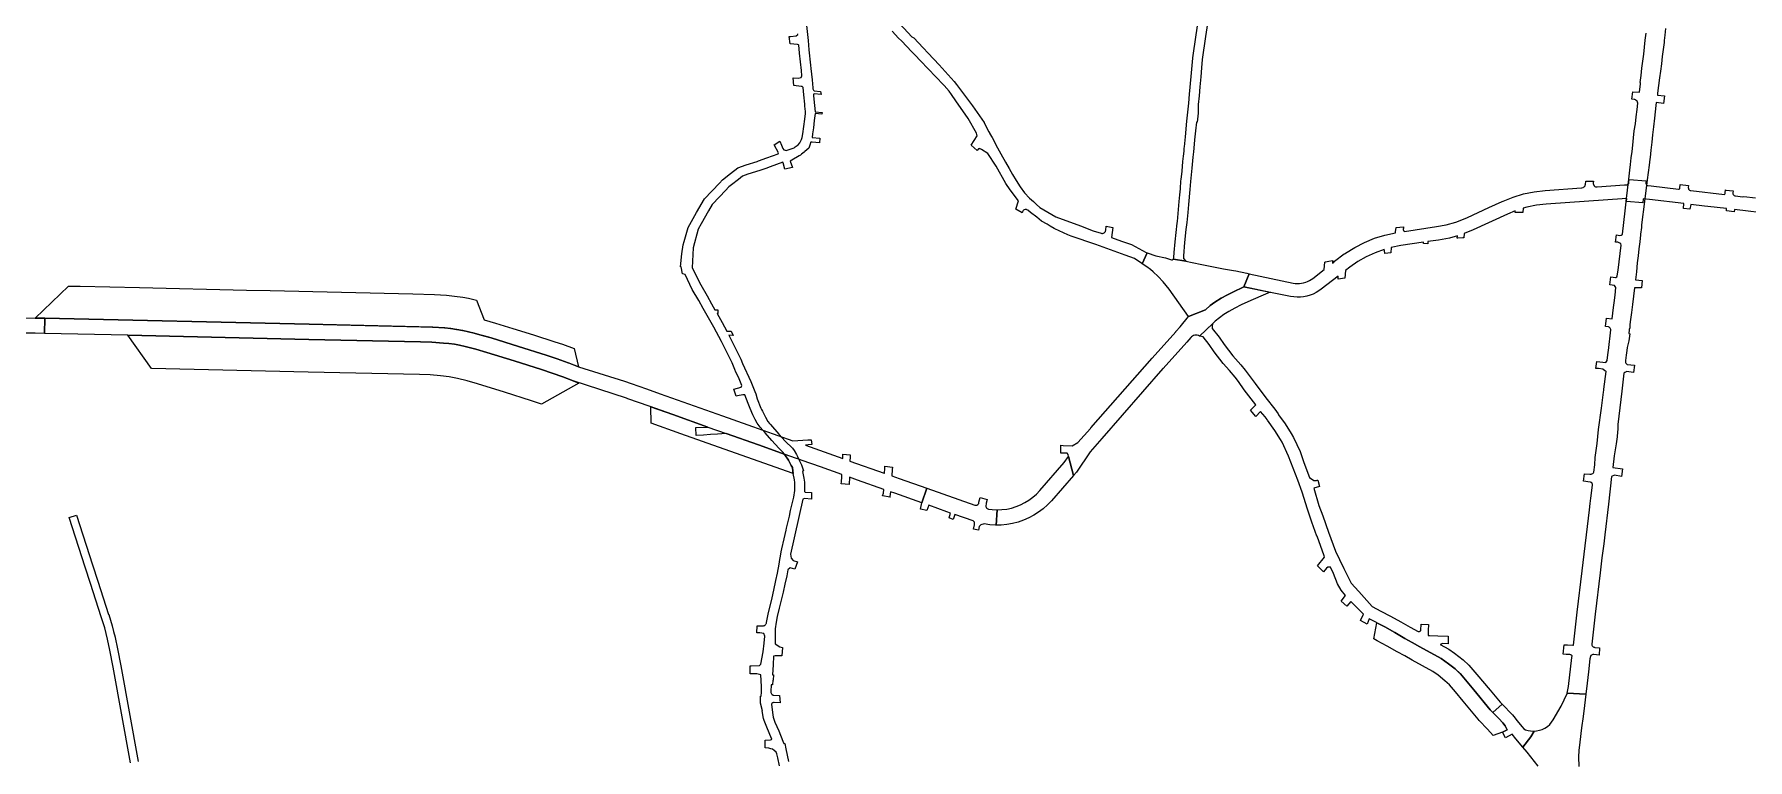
# Model space of a CAD drawing. Header units: inches. Extents: x 704148 to 723432, y 7075344 to 7101810.
# Drawn here: x 713651 to 716539, y 7081619 to 7082842 of the extents above; entities that cross this region are included whole.
import ezdxf

# ---------------------------------------------------------------- set-up
doc = ezdxf.new("R2010")
doc.units = ezdxf.units.IN
doc.header["$MEASUREMENT"] = 0
doc.layers.add('gisdb.gisadmin', color=7, linetype='Continuous', lineweight=9, true_color=0xccf5fc)

msp = doc.modelspace()

# ---------------------------------------------------------------- linework, layer by layer
at = {"layer": 'gisdb.gisadmin'}
for points in [[(715647.28, 7082985.61), (715625.2658, 7082838.3102), (715625.2272, 7082838.0648), (715619.47, 7082799.53), (715618.25, 7082785.26), (715616.95, 7082769.9), (715615.51, 7082753.03), (715614.24, 7082738.16), (715612.68, 7082723.54), (715612.459, 7082708.888), (715611.006, 7082693.946), (715609.68, 7082693.86), (715608.18, 7082679.03), (715606.68, 7082664.18), (715605.4, 7082649.8), (715604.78, 7082643.56), (715603.71, 7082634.77), (715601.94, 7082615.93), (715600.93, 7082605.13), (715599.5868, 7082593.6051), (715598.58, 7082580.13), (715596.18, 7082554.6), (715594.99, 7082541.12), (715593.57, 7082524.53), (715592.06, 7082512.56), (715589.74, 7082490.62), (715587.9809, 7082468.1743), (715587.66, 7082464.08), (715591.98, 7082459.04), (715571.3451, 7082462.9397), (715571.7089, 7082465.3301), (715572.3895, 7082474.0137), (715573.7889, 7082491.8701), (715577.3277, 7082523.6145), (715577.6557, 7082526.2142), (715580.636, 7082560.2008), (715581.6659, 7082571.1564), (715582.6359, 7082581.4749), (715583.6313, 7082594.7972), (715583.8681, 7082596.9605), (715585.432, 7082611.2441), (715586.9298, 7082627.2152), (715587.7801, 7082636.2666), (715588.8272, 7082644.9183), (715588.979, 7082648.0296), (715589.193, 7082649.9706), (715589.5213, 7082651.8731), (715591.0615, 7082668.7632), (715593.7612, 7082695.4701), (715596.6861, 7082725.7637), (715598.0771, 7082740.7392), (715600.7806, 7082770.6172), (715603.5677, 7082801.3233), (715603.6505, 7082801.9468), (715609.4402, 7082840.6694), (715640.05, 7083045.4191)], [(715102.5279, 7082867.2222), (715130.1937, 7082837.4329), (715133.3056, 7082835.7205), (715149.2448, 7082818.7989), (715157.6009, 7082809.9278), (715175.8741, 7082790.5283), (715201.2533, 7082762.0201), (715205.5808, 7082757.1591), (715232.5745, 7082721.1438), (715251.7762, 7082693.1578), (715252.1363, 7082692.459), (715259.862, 7082677.466), (715261.5972, 7082674.5087), (715261.8014, 7082674.1607), (715265.4016, 7082668.0251), (715265.935, 7082667.116), (715271.72, 7082655.71), (715271.64, 7082655.67), (715280.22, 7082640.49), (715288.2, 7082626.31), (715294.26, 7082615.64), (715299.95, 7082605.49), (715305.87, 7082595.25), (715312.71, 7082584.62), (715319.79, 7082574.77), (715328.56, 7082565.66), (715334.94, 7082559.82), (715338.35, 7082556.65), (715340.26, 7082554.88), (715345.78, 7082549.75), (715372.608, 7082534.2291), (715414.2793, 7082518.6165), (715435.8405, 7082510.2757), (715449.2291, 7082506.4015), (715450.2437, 7082506.2007), (715451.2776, 7082506.1772), (715452.3003, 7082506.3315), (715453.2812, 7082506.6592), (715454.1913, 7082507.1505), (715455.0035, 7082507.7908), (715455.6937, 7082508.561), (715456.2414, 7082509.4383), (715456.6303, 7082510.3966), (715456.8488, 7082511.4075), (715457.7257, 7082518.2969), (715468.8944, 7082516.0435), (715466.3207, 7082499.2885), (715483.345, 7082493.055), (715500.409, 7082487.326), (715525.0688, 7082474.1034), (715525.0051, 7082473.958), (715526.8481, 7082473.1494), (715518.2468, 7082455.0305), (715517.0737, 7082455.8505), (715517.0703, 7082455.8427), (715514.38, 7082457.7), (715505.6, 7082463.87), (715489.45, 7082469.68), (715440.34, 7082487.49), (715398.72, 7082501.28), (715392.98, 7082503.53), (715371.26, 7082513.82), (715369.86, 7082514.63), (715363.23, 7082518.45), (715357.93, 7082521.63), (715348.63, 7082527.04), (715340.55, 7082533.34), (715330.24, 7082541.62), (715325.32, 7082545.17), (715324.13, 7082545.93), (715323.45, 7082546.25), (715322.62, 7082546.38), (715321.11, 7082546.24), (715319.15, 7082545.66), (715318.45, 7082545.23), (715317.76, 7082544.6), (715317.1, 7082543.69), (715316.63, 7082542.52), (715316.1519, 7082541.0814), (715305.2376, 7082546.884), (715310, 7082561.2), (715295.95, 7082579.61), (715288.41, 7082590.51), (715272.24, 7082619.4), (715258.03, 7082640.61), (715247.29, 7082647.76), (715245.52, 7082648.69), (715244.54, 7082648.99), (715243.86, 7082649.04), (715243.16, 7082648.93), (715242.31, 7082648.49), (715241.83, 7082648.06), (715240.0127, 7082645.7955), (715230.2022, 7082655.0005), (715239.99, 7082670.74), (715238.95, 7082674.91), (715224.892, 7082699.7842), (715204.3549, 7082729.3818), (715196.8047, 7082740.1091), (715192.7891, 7082745.8143), (715184.41, 7082755.34), (715169.5, 7082771.06), (715158.74, 7082782.4), (715154.98, 7082786.37), (715147.59, 7082794.16), (715145.36, 7082796.51), (715135.09, 7082807.33), (715130.18, 7082812.5), (715112.74, 7082830.89), (715107.86, 7082835.28), (715097.1718, 7082846.946)], [(714906.85, 7081608.26), (714904.05, 7081621.79), (714902.64, 7081628.62), (714901.29, 7081631.33), (714898.2, 7081634.49), (714895, 7081636.24), (714892.16, 7081637.28), (714888.91, 7081637.98), (714883.23, 7081638.58), (714882.9484, 7081638.5907), (714883.0883, 7081651.601), (714891.88, 7081652.15), (714893.48, 7081652.72), (714893.92, 7081653.37), (714890.9138, 7081661.3843), (714884.4612, 7081676.2969), (714881.2312, 7081684.5469), (714880.29, 7081688.1229), (714877.66, 7081701.22), (714878.15, 7081701.23), (714875.15, 7081714.27), (714875.15, 7081714.5), (714874.94, 7081725.98), (714876.32, 7081726.02), (714876.4879, 7081732.687), (714876.9297, 7081742.014), (714875.42, 7081762.03), (714869, 7081763.49), (714857.6472, 7081763.4995), (714857.6472, 7081776.8981), (714859.36, 7081776.99), (714873.37, 7081777.67), (714875.7, 7081779.58), (714879.61, 7081800.87), (714881.08, 7081815.27), (714882.29, 7081827.09), (714880.8, 7081831.56), (714873.83, 7081832.46), (714868.7869, 7081832.6705), (714869.3668, 7081844.3322), (714879.19, 7081844.4), (714880.1943, 7081844.491), (714881.1692, 7081844.749), (714882.0871, 7081845.1665), (714882.9221, 7081845.7319), (714883.6507, 7081846.4292), (714884.2522, 7081847.2386), (714884.7096, 7081848.1374), (714885.01, 7081849.1), (714885.2706, 7081850.2725), (714887.6879, 7081864.0855), (714894.3991, 7081891.7962), (714897.3729, 7081904.7809), (714901.0664, 7081921.1508), (714903.52, 7081933.16), (714906.44, 7081948.67), (714907.7526, 7081956.0086), (714908.662, 7081961.9303), (714909.7931, 7081969.0188), (714911.0135, 7081974.3527), (714914.8434, 7081991.0909), (714918.2125, 7082005.8151), (714918.9754, 7082009.1492), (714923.6617, 7082029.6302), (714925.8433, 7082039.1648), (714930.9344, 7082061.415), (714932.9901, 7082072.6561), (714933.0832, 7082086.0452), (714932.5078, 7082090.7727), (714930.2667, 7082101.0483), (714929.6402, 7082105.0008), (714928.7155, 7082111.2275), (714926.8908, 7082114.8226), (714922.4643, 7082123.5554), (714915.98, 7082132.67), (714913.0185, 7082136.6261), (714905.6441, 7082143.872), (714894.1574, 7082156.7876), (714882.7337, 7082169.7903), (714874.3203, 7082179.4329), (714869.1917, 7082186.3953), (714865.7748, 7082192.0756), (714861.8486, 7082200.3317), (714857.7418, 7082211.0715), (714854.4753, 7082219.2155), (714848.455, 7082233.8897), (714847.4979, 7082234.1195), (714846.4607, 7082234.1846), (714845.4278, 7082234.0702), (714836.2971, 7082232.1229), (714834.2274, 7082231.6815), (714829.8007, 7082243.6282), (714842.68, 7082247.03), (714843.81, 7082249.93), (714838.85, 7082261.01), (714833.06, 7082273.94), (714832.51, 7082275.17), (714831.96, 7082276.5), (714827.1, 7082287.96), (714809.32, 7082323.84), (714796.38, 7082348.3), (714778.6139, 7082379.6108), (714771.17, 7082392.73), (714760.1, 7082411.69), (714756.12, 7082419.94), (714747.83, 7082437.11), (714743.72, 7082437.76), (714741.06, 7082449.62), (714739.99, 7082449.9), (714742.56, 7082471.84), (714744.9, 7082486.69), (714746.31, 7082492.7), (714753.28, 7082515.88), (714767.16, 7082541.39), (714780.51, 7082564.48), (714805.67, 7082590.97), (714810.91, 7082596.48), (714824.31, 7082606.98), (714836.95, 7082616.82), (714850.59, 7082621.82), (714869.24, 7082627.53), (714871.85, 7082628.48), (714885.5713, 7082633.3125), (714904.6, 7082640.44), (714905.29, 7082642.18), (714898.3107, 7082655.2763), (714907.4748, 7082661.8467), (714910.15, 7082654.92), (714912.46, 7082649.48), (714914.38, 7082647.08), (714916.51, 7082646.22), (714918.16, 7082645.85), (714931.51, 7082650.46), (714933.7, 7082651.84), (714938.34, 7082655.64), (714941.45, 7082658.81), (714944.26, 7082664.22), (714944.97, 7082667.67), (714946.5519, 7082674.0224), (714949.8368, 7082698.8325), (714951.036, 7082708.5263), (714950.777, 7082711.4249), (714949.8617, 7082720.4447), (714949.5112, 7082724.0337), (714948.1315, 7082739.6149), (714946.9624, 7082751.9976), (714945.37, 7082753.59), (714943.35, 7082753.84), (714931.4687, 7082755.3519), (714930.2205, 7082768.4585), (714938.67, 7082767.92), (714943.44, 7082768.77), (714944.63, 7082771.67), (714943.9, 7082780.59), (714940.81, 7082810.01), (714940.313, 7082817.5246), (714939.7694, 7082823.2467), (714938.95, 7082823.94), (714937.38, 7082824.59), (714924.7539, 7082825.8581), (714923.5613, 7082838.3797), (714925.48, 7082838.22), (714935.03, 7082839.02), (714937.72, 7082841.29), (714937.9098, 7082842.8217)], [(714952.67, 7082856.63), (714955.1, 7082831.5), (714956.5517, 7082815.7703), (714959.2283, 7082789.718), (714959.82, 7082784.08), (714961.87, 7082765.15), (714963.05, 7082751.7), (714963.25, 7082750.01), (714964.09, 7082747.81), (714965.68, 7082746.59), (714976.3624, 7082745.4215), (714977.0211, 7082740.2247), (714965.66, 7082741.32), (714965.09, 7082741.09), (714964.45, 7082740.63), (714964.16, 7082740.03), (714964.21, 7082738.14), (714965.78, 7082722.06), (714966.88, 7082711.22), (714978.7595, 7082710.0416), (714978.5178, 7082707.1004), (714967.13, 7082708.3), (714966.6511, 7082704.4292), (714965.69, 7082696.66), (714964.12, 7082683.96), (714962.6865, 7082673.844), (714961.83, 7082667.8), (714975.1786, 7082666.4738), (714974.5531, 7082658.8637), (714961.98, 7082660.16), (714960.99, 7082660.03), (714959.97, 7082659.74), (714959.4, 7082659.37), (714959.3333, 7082659.3088), (714958.4589, 7082656.845), (714956.23, 7082650.04), (714949.7613, 7082644.4349), (714948.4776, 7082643.2614), (714946.3984, 7082641.5587), (714943.8376, 7082639.4614), (714942.2299, 7082638.3034), (714940.0399, 7082636.9234), (714927.8092, 7082629.3984), (714925.1675, 7082627.662), (714928.6832, 7082617.3056), (714916.2181, 7082614.6345), (714913.23, 7082624.94), (714912.8791, 7082626.5167), (714891.1836, 7082618.3291), (714884.0655, 7082615.8189), (714873.924, 7082612.231), (714853.7603, 7082605.941), (714844.805, 7082602.6583), (714837.6764, 7082597.1088), (714826.3793, 7082588.2745), (714821.6987, 7082584.6069), (714815.9376, 7082578.5472), (714805.6334, 7082567.6983), (714793.4143, 7082554.8333), (714787.247, 7082544.1664), (714774.8313, 7082522.0118), (714770.0352, 7082513.1969), (714761.7019, 7082481.5302), (714759.9858, 7082448.2652), (714762.2385, 7082444.0667), (714770.5285, 7082426.8967), (714774.236, 7082419.2114), (714784.9873, 7082400.7974), (714792.5298, 7082387.5068), (714798.3201, 7082377.3021), (714803.28, 7082377), (714803.18, 7082371.29), (714802.74, 7082371.37), (714802.3, 7082371.45), (714801.7349, 7082371.2838), (714810.5229, 7082355.782), (714818.1937, 7082341.282), (714825.6018, 7082341.0332), (714828.7732, 7082334.0601), (714821.7947, 7082334.4753), (714841.4363, 7082295.0642), (714841.8301, 7082294.2068), (714844.9551, 7082286.8381), (714858.5344, 7082256.1905), (714865.6924, 7082239.3551), (714867.0854, 7082235.7766), (714869.6251, 7082226.9579), (714875.5785, 7082211.5202), (714876.6757, 7082209.4276), (714878.1435, 7082206.6285), (714880.0703, 7082202.9539), (714883.5245, 7082196.3665), (714887.1129, 7082189.1238), (714890.356, 7082185.473), (714891.7339, 7082183.7878), (714906.1721, 7082167.354), (714916.43, 7082155.69), (714929.14, 7082144.09), (714931.4801, 7082140.0877), (714935.56, 7082133.11), (714937.2265, 7082129.8203), (714939.79, 7082124.76), (714944.16, 7082116.15), (714947.54, 7082106.01), (714945.89, 7082104.5), (714948.3, 7082093.45), (714949.09, 7082086.96), (714948.98, 7082071.15), (714950.41, 7082070.01), (714960.722, 7082069.3957), (714961.0889, 7082058.2061), (714948.97, 7082059.2), (714946.61, 7082058.19), (714925.39, 7081965.45), (714926.73, 7081958.37), (714930.1, 7081954.66), (714937.2087, 7081952.431), (714933.0769, 7081939.7924), (714925.05, 7081942.11), (714921.27, 7081938.62), (714919.16, 7081929), (714916.08, 7081914.91), (714912.99, 7081901.3), (714909.85, 7081887.59), (714906.47, 7081874.01), (714903.26, 7081860.41), (714901.53, 7081850.57), (714899.73, 7081839.52), (714899.85, 7081825.09), (714899.94, 7081814.19), (714907.33, 7081808.91), (714911.8786, 7081808.0805), (714910.8582, 7081793.7225), (714899.94, 7081794.13), (714896.77, 7081793.07), (714896.15, 7081778.48), (714894.99, 7081761.81), (714896.8, 7081761.66), (714896.15, 7081752.86), (714895.72, 7081752.85), (714895.01, 7081745.11), (714893.1, 7081745.23), (714892.42, 7081733.58), (714892.47, 7081731.93), (714892.92, 7081730.68), (714893.63, 7081729.57), (714894.74, 7081728.5), (714896.23, 7081727.76), (714897.39, 7081727.45), (714906.8814, 7081726.7273), (714907.9294, 7081714.4134), (714898.25, 7081715.21), (714896.96, 7081715.13), (714895.52, 7081714.63), (714894.2, 7081713.67), (714893.32, 7081712.42), (714895.01, 7081698.24), (714896.13, 7081690.38), (714899.36, 7081682.13), (714905.71, 7081667.48), (714912.53, 7081650.03), (714914.06, 7081646.12), (714915.99, 7081646.23), (714917.89, 7081637.04), (714922.31, 7081615.51)], [(716400.33, 7082851.69), (716399.19, 7082840.16), (716398.29, 7082831.15), (716397.92, 7082828.22), (716396.41, 7082816.2), (716394.91, 7082804.22), (716393.37, 7082792.01), (716391.85, 7082779.9), (716390.41, 7082768.43), (716388.76, 7082755.79), (716387.01, 7082742.4), (716386.68, 7082739.49), (716398.4116, 7082738.2704), (716396.8282, 7082725.4046), (716384.7793, 7082726.7984), (716384.1676, 7082721.8458), (716382.856, 7082710.9084), (716381.6315, 7082700.7121), (716380.01, 7082685.57), (716378.59, 7082672.26), (716377.28, 7082659.95), (716375.69, 7082646.59), (716374.1892, 7082633.9694), (716373.8674, 7082631.2634), (716372.66, 7082621.11), (716369.221, 7082596.4563), (716364.7581, 7082559.802), (716360.1004, 7082520.5847), (716359.77, 7082515.9), (716358.2055, 7082504.6301), (716358.1194, 7082503.9047), (716357, 7082492.01), (716355.34, 7082480.38), (716354.03, 7082468.18), (716352.75, 7082456.33), (716351.16, 7082441.42), (716349.47, 7082427.84), (716361.1761, 7082426.5577), (716360.0265, 7082414.4044), (716347.91, 7082414.33), (716344.43, 7082386.22), (716342.8, 7082373.03), (716341.17, 7082360.95), (716340.44, 7082352.79), (716340.09, 7082348.83), (716339.97, 7082347.09), (716339.0606, 7082344.1445), (716338.9823, 7082343.4837), (716338.3, 7082337.17), (716340.21, 7082336.94), (716338.59, 7082325.14), (716335.4801, 7082313.9386), (716334.8714, 7082308.8042), (716334.18, 7082300.94), (716333.0558, 7082291.6325), (716332.9412, 7082291.633), (716332.82, 7082289.68), (716332.9, 7082288.65), (716333.29, 7082287.41), (716334.46, 7082286.11), (716335.76, 7082285.35), (716348.1155, 7082283.9609), (716346.4072, 7082271.8107), (716334.84, 7082273.05), (716333.91, 7082272.67), (716331.59, 7082271.32), (716330.3115, 7082270.3365), (716326.7133, 7082239.9821), (716320.0274, 7082184.1248), (716320.02, 7082175.35), (716319.47, 7082171.79), (716318.72, 7082163.29), (716317.27, 7082151.59), (716313.6879, 7082131.1606), (716311.3411, 7082111.5544), (716328.0904, 7082109.0451), (716325.9825, 7082096.2107), (716314.37, 7082098.34), (716309.5068, 7082096.2297), (716303.9557, 7082049.8526), (716297.9497, 7081997.8349), (716296.21, 7081982.84), (716293.0693, 7081958.8214), (716290.0643, 7081933.6904), (716281.8256, 7081864.2018), (716275.8666, 7081813.2841), (716276.0119, 7081812.5358), (716276.3267, 7081811.664), (716276.737, 7081810.9053), (716277.2519, 7081810.2132), (716277.8607, 7081809.602), (716278.5509, 7081809.0845), (716279.3081, 7081808.6714), (716280.4732, 7081808.2789), (716281.2318, 7081808.1579), (716289.1552, 7081807.4096), (716288.7778, 7081795.2388), (716279.75, 7081795.92), (716277.87, 7081795.86), (716276.53, 7081795.48), (716275.53, 7081794.96), (716274.59, 7081794.16), (716273.77, 7081792.52), (716273.05, 7081788.8), (716270.79, 7081766.73), (716268.21, 7081747.64), (716265.79, 7081729.18), (716265.7846, 7081729.1309), (716234.6976, 7081730.6624), (716236.7383, 7081742.2327), (716236.7485, 7081742.3005), (716242.6767, 7081791.2178), (716242.9666, 7081793.6952), (716242.3512, 7081794.3463), (716241.6209, 7081794.9124), (716240.8123, 7081795.3597), (716239.9446, 7081795.6775), (716239.2465, 7081795.8295), (716238.5353, 7081795.8975), (716237.821, 7081795.8804), (716235.0416, 7081796.1457), (716233.0863, 7081796.3329), (716228.0659, 7081796.8127), (716229.4877, 7081812.5669), (716235.07, 7081812.2), (716243.9198, 7081811.5673), (716244.7163, 7081811.7445), (716245.097, 7081811.8986), (716251.6344, 7081867.7582), (716259.8757, 7081937.2696), (716272.1575, 7082039.9846), (716273.4633, 7082050.8938), (716274.41, 7082059.52), (716277.1426, 7082081.7793), (716277.147, 7082082.5505), (716277.0297, 7082083.3127), (716276.7938, 7082084.0469), (716276.4452, 7082084.7348), (716275.9925, 7082085.3591), (716275.447, 7082085.9042), (716274.8225, 7082086.3566), (716274.1345, 7082086.7049), (716273.4001, 7082086.9404), (716262.3342, 7082088.1966), (716263.5582, 7082100.8086), (716272.53, 7082099.94), (716274.91, 7082099.94), (716276.25, 7082100.48), (716277.87, 7082101.48), (716279.01, 7082102.48), (716279.61, 7082103.5), (716281.02, 7082115.98), (716281.78, 7082128.15), (716283.3874, 7082140.1702), (716284.94, 7082151.78), (716286.41, 7082163.65), (716287.43, 7082175.61), (716292.54, 7082211.65), (716295.6, 7082238.2), (716296.3317, 7082241.9489), (716296.5267, 7082243.5779), (716300.0461, 7082273.2674), (716299.85, 7082273.63), (716298.26, 7082274.61), (716294.41, 7082277.35), (716287.36, 7082278.16), (716283.1347, 7082278.3933), (716284.5814, 7082290.3285), (716299.77, 7082288.67), (716300.86, 7082289.91), (716301.75, 7082292.07), (716303.66, 7082306.05), (716304.2519, 7082308.748), (716308.3838, 7082343.6043), (716308.28, 7082344.35), (716306.88, 7082346.26), (716305.37, 7082347.77), (716303.98, 7082348.46), (716298.9073, 7082349.0207), (716300.6061, 7082363.0962), (716310.5789, 7082362.1222), (716312.8572, 7082381.342), (716314.2603, 7082393.0102), (716314.23, 7082393.68), (716315.21, 7082402.24), (716316.84, 7082415.01), (716314.61, 7082418.27), (716306.4402, 7082419.6077), (716308.1722, 7082432.6988), (716316.02, 7082431.75), (716316.87, 7082431.99), (716318.01, 7082432.71), (716319.08, 7082434.55), (716320.3803, 7082443.9093), (716325.3977, 7082486.1551), (716325.02, 7082488.41), (716323.52, 7082489.82), (716322.42, 7082490.37), (716319.97, 7082491.08), (716316.11, 7082491.53), (716315.9585, 7082491.5485), (716317.5363, 7082503.4741), (716323.48, 7082502.72), (716325.36, 7082503.1), (716327.07, 7082504.15), (716327.6504, 7082505.1221), (716332.3202, 7082544.4414), (716334.1018, 7082559.4423), (716334.1387, 7082560.3932), (716338.6493, 7082597.7582), (716340.4453, 7082612.7138), (716341.5067, 7082622.0707), (716342.6753, 7082633.4057), (716344.1079, 7082644.0341), (716345.1292, 7082654.6736), (716346.32, 7082667), (716347.73, 7082679), (716349.58, 7082690.71), (716350.97, 7082702.9), (716352.35, 7082714.97), (716353.46, 7082725.83), (716353.14, 7082727.63), (716352.46, 7082729.27), (716351.14, 7082730.43), (716349.9, 7082731.27), (716348.62, 7082731.67), (716347.5, 7082731.87), (716343.6204, 7082732.3325), (716345.066, 7082745.0425), (716356.2087, 7082744.018), (716357.9534, 7082758.5661), (716358.1, 7082760.49), (716357.73, 7082760.53), (716359.53, 7082772.63), (716360.58, 7082784.47), (716361.89, 7082796.38), (716363.54, 7082808.47), (716364.88, 7082820), (716366.29, 7082832.13), (716367.63, 7082843.91)], [(716581.0219, 7082538.6543), (716516.4301, 7082546.3264), (716516.0017, 7082542.7196), (716502.8704, 7082544.2057), (716503.2878, 7082547.8874), (716471.3902, 7082551.6762), (716466.3018, 7082552.2806), (716442.7574, 7082555.0771), (716441.3974, 7082547.0558), (716430.4519, 7082548.392), (716431.1169, 7082556.4598), (716373.2585, 7082563.3321), (716362.8851, 7082564.4225), (716361.9473, 7082557.5636), (716334.463, 7082559.6424), (716335.1202, 7082564.986), (716198.9159, 7082555.4234), (716182.7511, 7082553.5751), (716166.809, 7082550.3251), (716160.6897, 7082548.6859), (716159.6836, 7082541.4927), (716146.6744, 7082541.2083), (716146.877, 7082544.1436), (716133.9677, 7082538.7738), (716076.1922, 7082512.1588), (716061.1321, 7082505.9068), (716060.3978, 7082498.491), (716058.5126, 7082498.4189), (716050.3385, 7082498.1065), (716049.4023, 7082498.0707), (716049.6856, 7082502.0246), (716036.1856, 7082498.348), (716017.8935, 7082494.8397), (715999.9663, 7082492.2062), (715999.8601, 7082488.7091), (715992.5889, 7082489.2813), (715992.6467, 7082491.131), (715954.1749, 7082485.4794), (715938.1961, 7082482.4148), (715937.9561, 7082482.3577), (715937.5379, 7082473.0964), (715927.1836, 7082471.9944), (715926.6942, 7082477.1126), (715926.6338, 7082477.5446), (715926.536, 7082477.9697), (715926.4015, 7082478.3846), (715926.2313, 7082478.7862), (715926.0683, 7082479.0996), (715910.7524, 7082473.6096), (715895.9734, 7082466.8057), (715881.8436, 7082458.7396), (715868.4706, 7082449.4726), (715861.151, 7082443.8213), (715859.5798, 7082430.7197), (715848.5703, 7082428.6876), (715848.4946, 7082434.0343), (715819.807, 7082411.8506), (715816.0563, 7082409.1622), (715811.3103, 7082406.3049), (715806.3334, 7082403.8722), (715801.1634, 7082401.8825), (715795.8397, 7082400.3509), (715790.4027, 7082399.2892), (715784.8939, 7082398.7054), (715779.3552, 7082398.6039), (715773.8287, 7082398.9856), (715768.3565, 7082399.8475), (715734.5102, 7082406.7031), (715689.4884, 7082415.8224), (715698.8736, 7082438.1752), (715772.9224, 7082422.3897), (715776.4126, 7082421.84), (715779.9374, 7082421.5966), (715783.4699, 7082421.6613), (715786.9834, 7082422.0336), (715790.4511, 7082422.7108), (715793.8466, 7082423.6876), (715797.144, 7082424.9566), (715800.3182, 7082426.5082), (715803.3452, 7082428.3306), (715805.7374, 7082430.0452), (715825.2367, 7082445.1238), (715826.3622, 7082457.821), (715827.0835, 7082457.983), (715833.0488, 7082459.3229), (715839.1022, 7082460.6826), (715839.0392, 7082455.797), (715841.1903, 7082457.4626), (715842.6819, 7082459.3891), (715858.4569, 7082471.5876), (715860.8234, 7082472.3664), (715861.2206, 7082472.6448), (715876.6408, 7082482.4555), (715892.8574, 7082490.8848), (715909.7469, 7082497.8687), (715927.1809, 7082503.354), (715945.0266, 7082507.299), (715945.1536, 7082507.5278), (715945.3456, 7082508.0142), (715945.4479, 7082508.5067), (715946.3813, 7082516.1959), (715958.7394, 7082516.9748), (715958.5371, 7082515.1108), (715958.3501, 7082513.3875), (715958.3356, 7082512.6904), (715958.4423, 7082512.0014), (715958.5403, 7082511.6665), (715958.6532, 7082511.377), (715958.8217, 7082511.0286), (715959.0031, 7082510.7304), (715959.44, 7082510.1871), (715959.6923, 7082509.946), (715960.1451, 7082509.6033), (716014.5507, 7082517.5955), (716030.8722, 7082520.7258), (716046.8588, 7082525.2668), (716062.3888, 7082531.1837), (716066.5689, 7082533.0488), (716102.3811, 7082549.5334), (716124.7773, 7082559.8502), (716126.7064, 7082560.7431), (716126.712, 7082560.7367), (716143.7141, 7082567.4418), (716161.2359, 7082572.6396), (716179.1441, 7082576.2905), (716197.3023, 7082578.3667), (716258.9348, 7082582.7012), (716259.5415, 7082582.7706), (716261.2934, 7082583.2903), (716262.3603, 7082583.8822), (716263.3083, 7082584.6505), (716264.1084, 7082585.5717), (716264.7365, 7082586.6179), (716264.9797, 7082587.178), (716265.1733, 7082587.7572), (716265.3156, 7082588.351), (716266.0117, 7082594.187), (716278.916, 7082594.1801), (716278.5813, 7082591.1831), (716278.5459, 7082590.6608), (716278.5562, 7082590.1375), (716278.6121, 7082589.6171), (716278.7131, 7082589.1035), (716278.8585, 7082588.6006), (716279.0471, 7082588.1124), (716279.2776, 7082587.6424), (716279.5482, 7082587.1944), (716279.8568, 7082586.7716), (716280.2011, 7082586.3773), (716280.5784, 7082586.0145), (716281.4205, 7082585.3943), (716282.3576, 7082584.9297), (716282.8528, 7082584.7604), (716283.361, 7082584.6349), (716283.8782, 7082584.5541), (716284.4004, 7082584.5188), (716284.9651, 7082584.5318), (716331.0487, 7082587.7728), (716334.7562, 7082588.0005), (716335.7829, 7082588.1909), (716336.4247, 7082588.4635), (716337.0094, 7082588.8433), (716337.5193, 7082589.3189), (716337.7412, 7082589.5881), (716338.2553, 7082590.497), (716338.459, 7082591.1638), (716338.519, 7082591.5277), (716338.6641, 7082592.9132), (716339.1731, 7082597.0878), (716367.676, 7082595.0103), (716367.3146, 7082592.2952), (716367.2721, 7082591.8172), (716367.2715, 7082591.3374), (716367.3126, 7082590.8594), (716367.3953, 7082590.3867), (716367.5188, 7082589.9231), (716367.6823, 7082589.472), (716367.8844, 7082589.0369), (716368.3984, 7082588.2276), (716369.0451, 7082587.5198), (716369.958, 7082586.8408), (716375.9713, 7082586.1715), (716422.3966, 7082580.6649), (716423.2472, 7082580.826), (716423.696, 7082581.0928), (716424.0605, 7082581.4666), (716424.3734, 7082582.0867), (716424.4429, 7082582.4146), (716425.1952, 7082588.4015), (716438.9425, 7082586.9346), (716438.745, 7082583.4398), (716438.7394, 7082583.0036), (716438.842, 7082582.1382), (716439.0934, 7082581.3036), (716439.2727, 7082580.906), (716439.7315, 7082580.165), (716440.312, 7082579.5149), (716440.9966, 7082578.9755), (716441.7644, 7082578.5631), (716442.1724, 7082578.4087), (716443.0208, 7082578.2092), (716499.8274, 7082571.4601), (716500.34, 7082572.2165), (716500.6815, 7082573.3303), (716500.8543, 7082574.6499), (716501.4687, 7082579.3396), (716502.0267, 7082579.2745), (716514.1748, 7082577.8562), (716513.8523, 7082574.756), (716513.838, 7082573.8846), (716513.9753, 7082573.0239), (716514.455, 7082571.81), (716515.2325, 7082570.7616), (716516.2549, 7082569.9501), (716517.0387, 7082569.5689), (716518.2357, 7082569.2736), (716530.0146, 7082567.876), (716532.4287, 7082568.2051), (716552.2308, 7082565.8531)], [(713630.1162, 7082363.5651), (713652.5891, 7082363.4713), (713669.0627, 7082363.3373), (713668.4705, 7082337.5945), (713668.4656, 7082337.5942), (713652.5053, 7082337.9674), (713630.1609, 7082338.065)], [(713813.1723, 7081613.5404), (713784.0851, 7081774.5692), (713778.5942, 7081803.2335), (713774.5006, 7081822.1357), (713772.2192, 7081831.4379), (713769.6738, 7081840.8124), (713764.0189, 7081859.593), (713745.6198, 7081915.7979), (713745.6072, 7081915.8368), (713736.7359, 7081943.5247), (713736.7319, 7081943.5372), (713710.0875, 7082027.2752), (713722.4755, 7082031.2169), (713749.1179, 7081947.4851), (713757.981, 7081919.8229), (713776.3979, 7081863.5637), (713776.4445, 7081863.4155), (713782.1474, 7081844.4755), (713782.1963, 7081844.3046), (713784.7859, 7081834.7672), (713784.8259, 7081834.6123), (713787.1475, 7081825.1464), (713787.1874, 7081824.9739), (713791.3162, 7081805.9088), (713791.3474, 7081805.756), (713796.8594, 7081776.9813), (713796.872, 7081776.9138), (713825.9701, 7081615.8247)], [(716185.94, 7081607.57), (716167.37, 7081631.16), (716160.0177, 7081639.9544), (716173.0562, 7081657.0151), (716178.9495, 7081667.0433), (716183.007, 7081667.3108), (716187.9052, 7081668.2766), (716192.6387, 7081669.864), (716197.1289, 7081672.0466), (716201.3013, 7081674.7882), (716205.0868, 7081678.0433), (716208.4225, 7081681.7579), (716211.2532, 7081685.8704), (716224.281, 7081709.1554), (716234.6847, 7081730.5893), (716234.6976, 7081730.6624), (716265.7846, 7081729.1309), (716263.71, 7081710.16), (716261.71, 7081691.78), (716258.57, 7081672.18), (716255.69, 7081648.56), (716254.05, 7081634.36), (716253.61, 7081623.32), (716254.16, 7081607.04)]]:
    msp.add_lwpolyline(points, dxfattribs=at)
for points in [[(715563.78, 7082412.08), (715553.63, 7082424.37), (715545.12, 7082433.57), (715536.79, 7082441.52), (715532.18, 7082445.3), (715526.2, 7082449.54), (715518.2468, 7082455.0305), (715526.8481, 7082473.1494), (715541.3673, 7082468.5841), (715557.4728, 7082464.9978), (715567.8577, 7082461.4831), (715568.6313, 7082461.5408), (715569.3856, 7082461.7215), (715570.1014, 7082462.0205), (715570.7602, 7082462.4301), (715571.3341, 7082462.9302), (715591.98, 7082459.04), (715602.35, 7082456.99), (715619.1, 7082453.69), (715655.19, 7082446.57), (715671.9355, 7082443.6204), (715676.3803, 7082442.7788), (715694.47, 7082439.04), (715698.8738, 7082438.176), (715689.4884, 7082415.8224), (715686.1871, 7082414.3854), (715674.3063, 7082408.8487), (715662.2237, 7082402.8124), (715651.6872, 7082397.0392), (715640.9966, 7082390.3271), (715633.0595, 7082384.4386), (715624.8797, 7082377.3841), (715596.4219, 7082365.941)], [(714560.7009, 7082312.3143), (714568.4419, 7082281.1077), (714550.8439, 7082287.9787), (714532.4328, 7082294.5632), (714513.818, 7082300.785), (714467.4225, 7082315.5322), (714420.9105, 7082329.8349), (714408.5402, 7082333.4106), (714402.0902, 7082335.275), (714392.5304, 7082337.8535), (714383.0538, 7082340.2201), (714382.7214, 7082340.2985), (714373.3229, 7082342.3839), (714372.8639, 7082342.4771), (714363.3602, 7082344.229), (714362.8414, 7082344.3119), (714353.1256, 7082345.6613), (714352.6538, 7082345.718), (714342.8807, 7082346.713), (714342.4154, 7082346.7519), (714322.756, 7082348.0421), (714322.4034, 7082348.0605), (714114.4057, 7082352.8426), (713669.0627, 7082363.3373), (713652.5891, 7082363.4713), (713708.5944, 7082417.4425), (713728.5944, 7082416.9824), (713828.5944, 7082414.682), (714008.5944, 7082410.5413), (714048.5944, 7082409.6211), (714289.3134, 7082404.3737), (714325.3137, 7082403.2303), (714346.0714, 7082401.8779), (714359.2773, 7082400.5684), (714373.3853, 7082398.5617), (714382.8889, 7082396.8098), (714385.2909, 7082396.3221), (714396.4342, 7082393.8253), (714409.247, 7082360.5293), (714428.1845, 7082355.0564), (714457.7174, 7082345.9793), (714492.1942, 7082335.2024), (714528.5944, 7082323.5235), (714541.2657, 7082319.2823)], [(715402.2915, 7082097.7335), (715393.8425, 7082129.9481), (715393.28, 7082133.49), (715391.65, 7082135.52), (715390.3926, 7082135.56), (715386.4166, 7082135.6863), (715380.95, 7082135.86), (715381.3273, 7082148.8993), (715384.9, 7082148.68), (715400.4823, 7082147.7326), (715409.8009, 7082153.6658), (715431.1288, 7082177.1657), (715432.002, 7082178.1132), (715535.049, 7082296.0321), (715574.7941, 7082340.4345), (715575.2286, 7082340.8857), (715582.2294, 7082348.8758), (715596.4219, 7082365.941), (715624.8797, 7082377.3841), (715633.0595, 7082384.4386), (715640.9966, 7082390.3271), (715651.6872, 7082397.0392), (715662.2237, 7082402.8124), (715674.3063, 7082408.8487), (715686.1871, 7082414.3854), (715689.4884, 7082415.8224), (715734.0709, 7082406.7921), (715718.0526, 7082400.1737), (715696.6034, 7082390.8351), (715685.3368, 7082385.5801), (715674.3829, 7082380.1127), (715664.3949, 7082374.64), (715655.9589, 7082369.3611), (715648.7041, 7082363.9788), (715641.5612, 7082358.0859), (715637.3648, 7082354.3874), (715614.7166, 7082333.0398), (715613.0933, 7082333.7969), (715611.1105, 7082334.3349), (715609.0649, 7082334.5269), (715607.0165, 7082334.367), (715605.0255, 7082333.8601), (715603.1501, 7082333.021), (715601.4453, 7082331.8743), (715600.0448, 7082330.6314), (715593.3797, 7082322.9726), (715553.6142, 7082278.5486), (715553.1457, 7082278.0638), (715450.3322, 7082160.3742), (715430.4331, 7082137.7554), (715407.5544, 7082103.7525)], [(715155.1174, 7082076.5115), (715147.1051, 7082051.7664), (715101.5499, 7082067.9153), (715094.185, 7082070.5261), (715093.07, 7082062.28), (715093.36, 7082061.45), (715080.41, 7082063.87), (715082.41, 7082067.87), (715082.7315, 7082074.5862), (715038.4376, 7082090.288), (715024.832, 7082095.1111), (715024.4036, 7082082.8473), (715011.12, 7082083.86), (715011.43, 7082087.34), (715012.17, 7082095.75), (715012.3492, 7082099.5361), (714976.255, 7082112.3312), (714945.5048, 7082123.2318), (714940.9087, 7082124.8611), (714939.4827, 7082125.3666), (714935.4256, 7082126.8048), (714914.9324, 7082134.0695), (714892.0685, 7082142.1745), (714871.6439, 7082149.4148), (714817.3309, 7082168.6683), (714802.49, 7082167.86), (714790.7717, 7082166.9667), (714779.1833, 7082166.0834), (714766.6737, 7082165.1298), (714766.0835, 7082178.6003), (714786.3349, 7082179.6561), (714727.1233, 7082200.646), (714687.4418, 7082214.7128), (714651.6513, 7082227.4002), (714649.4167, 7082228.1923), (714559.0284, 7082257.4081), (714542.0281, 7082264.0496), (714524.0852, 7082270.468), (714505.9114, 7082276.5417), (714459.8156, 7082291.1932), (714413.5408, 7082305.4135), (714395.156, 7082310.7278), (714386.0579, 7082313.1819), (714376.9843, 7082315.4467), (714367.9812, 7082317.4444), (714359.0409, 7082319.0927), (714349.8458, 7082320.3697), (714340.5414, 7082321.317), (714321.2911, 7082322.5803), (714301.8325, 7082323.3274), (714113.8398, 7082327.3489), (713808.5953, 7082334.3707), (713668.4705, 7082337.5941), (713669.0627, 7082363.3373), (714114.4057, 7082352.8426), (714302.5477, 7082348.8218), (714322.4034, 7082348.0605), (714322.756, 7082348.0421), (714342.4154, 7082346.7519), (714342.8807, 7082346.713), (714352.6538, 7082345.718), (714353.1256, 7082345.6613), (714362.8414, 7082344.3119), (714363.3602, 7082344.229), (714372.8639, 7082342.4771), (714373.3229, 7082342.3839), (714382.7214, 7082340.2985), (714383.0538, 7082340.2201), (714392.5304, 7082337.8535), (714402.0902, 7082335.275), (714420.9105, 7082329.8349), (714467.4225, 7082315.5322), (714513.818, 7082300.785), (714532.4328, 7082294.5632), (714550.8439, 7082287.9787), (714551.162, 7082287.8592), (714568.3815, 7082281.132), (714645.6558, 7082257.1109), (714657.1563, 7082253.0341), (714682.6866, 7082243.9838), (714705.7262, 7082235.8165), (714753.6502, 7082218.8279), (714811.1741, 7082198.4362), (714853.5797, 7082183.4038), (714929.6779, 7082156.4277), (714954.86, 7082157.83), (714960.5315, 7082158.1757), (714961.3806, 7082150.3557), (714955.38, 7082149.39), (714950.9638, 7082148.8821), (714951.0137, 7082148.8644), (715013.6305, 7082126.6673), (715013.9325, 7082133.0904), (715013.9758, 7082134.01), (715026.2663, 7082133.0507), (715026.04, 7082129.6701), (715025.7844, 7082122.3589), (715083.3341, 7082101.958), (715083.9957, 7082101.7235), (715084.3, 7082109.49), (715084.4549, 7082113.465), (715097.3566, 7082112.2512), (715097.03, 7082107.95), (715096.1858, 7082097.4022), (715108.7896, 7082092.9343)], [(716124.7971, 7081712.3427), (716109.5313, 7081698.277), (716105.0502, 7081702.9592), (716077.1394, 7081736.7664), (716069.0015, 7081746.7002), (716054.8259, 7081763.2658), (716052.9676, 7081764.8961), (716045.5616, 7081771.717), (716034.4957, 7081780.5553), (716022.3912, 7081789.6021), (715986.4996, 7081808.8457), (715973.5171, 7081816.6071), (715960.8013, 7081822.9882), (715944.0486, 7081833.0438), (715927.0975, 7081842.7068), (715901.0374, 7081855.9979), (715897.3983, 7081847.4686), (715886.19, 7081853.24), (715891.3534, 7081864.18), (715869.7891, 7081885.7366), (715863.3854, 7081877.6029), (715853.86, 7081886.3), (715860.82, 7081895.7), (715853.7014, 7081904.4921), (715847.5281, 7081915.0004), (715840.6642, 7081932.7984), (715835.49, 7081943.24), (715833.25, 7081943.5), (715831.03, 7081943.12), (715828.85, 7081941.52), (715823.8072, 7081935.6156), (715813.72, 7081945.49), (715825.7059, 7081960.3976), (715824.9416, 7081962.4965), (715812.9462, 7081995.7026), (715812.8769, 7081995.7062), (715804.4601, 7082019.0996), (715796.7805, 7082041.1242), (715788.0491, 7082070.0618), (715780.47, 7082090), (715765.0662, 7082130.6035), (715754.0204, 7082153.9892), (715751.2068, 7082158.693), (715741.9539, 7082173.6587), (715729.3403, 7082191.25), (715729.0897, 7082192.0717), (715725.7282, 7082196.9582), (715717.9916, 7082205.8491), (715710.0321, 7082197.195), (715700.747, 7082207.8714), (715709.6101, 7082217.1946), (715690.2565, 7082242.542), (715680.8609, 7082256.2131), (715675.2019, 7082263.8096), (715665.4808, 7082274.7823), (715654.9881, 7082286.8153), (715639.7208, 7082306.6704), (715631.3457, 7082318.8599), (715621.3176, 7082331.6293), (715618.4058, 7082332.1704), (715614.7166, 7082333.0398), (715636.8142, 7082353.9009), (715635.9762, 7082349.5521), (715636.3491, 7082345.9296), (715647.9, 7082331.18), (715647.9144, 7082331.1583), (715656.39, 7082318.8), (715671.14, 7082299.65), (715684.56, 7082284.35), (715692.05, 7082275.78), (715696.82, 7082268.94), (715708.5171, 7082252.8573), (715726.64, 7082228.95), (715741.71, 7082209.94), (715747.67, 7082201.76), (715748.17, 7082200.42), (715759.09, 7082185.22), (715769.29, 7082168.66), (715773.16, 7082161.99), (715784.4419, 7082138.1938), (715784.4484, 7082138.1892), (715784.4, 7082138.11), (715790.7502, 7082119.6718), (715800.5059, 7082094.3283), (715807.459, 7082089.2973), (715810.901, 7082089.5888), (715812.0477, 7082089.6083), (715813.1759, 7082089.8138), (715814.2557, 7082090.2), (715816.8883, 7082079.1659), (715807.38, 7082076.36), (715816.28, 7082047.53), (715822.56, 7082029.69), (715832.55, 7082002.41), (715844.16, 7081970.12), (715851.13, 7081956.06), (715858, 7081941.19), (715870.31, 7081916.31), (715883.18, 7081902.26), (715906.1, 7081877.22), (715920.2528, 7081869.3011), (715936.62, 7081860.63), (715954.2112, 7081851.1143), (715970.11, 7081841.96), (715983.71, 7081834.98), (715984.2747, 7081834.8801), (715984.8481, 7081834.8703), (715985.4159, 7081834.9508), (715985.964, 7081835.1197), (715986.4786, 7081835.3728), (715986.947, 7081835.7037), (715987.3575, 7081836.1041), (715987.6999, 7081836.5642), (715987.9656, 7081837.0724), (715988.76, 7081847.34), (716000.8692, 7081846.6093), (716000.33, 7081836.82), (716000.216, 7081829.2846), (716000.2, 7081828.23), (716002.5822, 7081828.154), (716016.82, 7081827.7), (716034.1346, 7081827.1426), (716033.8104, 7081814.0643), (716024.84, 7081814.75), (716020.66, 7081812.89), (716034.94, 7081805.21), (716044.42, 7081798.59), (716059.04, 7081786.87), (716068.94, 7081778.07), (716082.2791, 7081762.2417), (716104.62, 7081735.74), (716121.61, 7081715.58)], [(714568.7803, 7082253.488), (714506.0297, 7082218.2484), (714488.7891, 7082224.0102), (714443.3277, 7082238.4601), (714397.8129, 7082252.456), (714380.3491, 7082257.5041), (714364.3578, 7082261.6592), (714350.2601, 7082264.5333), (714335.9463, 7082266.2498), (714318.4272, 7082267.3996), (714300.1818, 7082268.1001), (714112.658, 7082272.1115), (713848.5944, 7082278.1859), (713808.5947, 7082334.3707), (714113.8398, 7082327.3489), (714301.8325, 7082323.3274), (714321.2911, 7082322.5803), (714340.5414, 7082321.317), (714349.8458, 7082320.3697), (714359.0409, 7082319.0927), (714367.9812, 7082317.4444), (714376.9843, 7082315.4467), (714386.0579, 7082313.1819), (714395.156, 7082310.7278), (714413.5408, 7082305.4135), (714459.8156, 7082291.1932), (714505.9114, 7082276.5417), (714524.0852, 7082270.468), (714542.0646, 7082264.0353), (714559.0284, 7082257.4081)], [(714929.6402, 7082105.0008), (714930.2667, 7082101.0483), (714813.5486, 7082142.4238), (714740.5092, 7082168.3156), (714690.6808, 7082185.9793), (714690.291, 7082213.7027), (714727.1233, 7082200.646), (714786.3349, 7082179.6561), (714817.3309, 7082168.6683), (714871.6439, 7082149.4148), (714892.0685, 7082142.1745), (714914.9324, 7082134.0695), (714915.98, 7082132.67), (714922.4643, 7082123.5554), (714926.8908, 7082114.8226), (714928.7155, 7082111.2275)], [(715272.0994, 7082014.1394), (715273.8212, 7082040.0831), (715281.9493, 7082040.3975), (715290.0206, 7082041.406), (715297.9761, 7082043.1013), (715305.7574, 7082045.4709), (715313.3075, 7082048.4975), (715320.571, 7082052.1588), (715327.4947, 7082056.4281), (715334.0278, 7082061.274), (715340.1224, 7082066.661), (715345.7339, 7082072.5496), (715386.9, 7082119.63), (715393.8425, 7082129.9481), (715402.2915, 7082097.7335), (715365.3069, 7082055.4353), (715358.6599, 7082048.4197), (715351.4743, 7082041.957), (715343.7958, 7082036.0883), (715335.6734, 7082030.8512), (715327.1589, 7082026.279), (715318.3067, 7082022.4009), (715309.1733, 7082019.2416), (715299.8169, 7082016.8214), (715290.2971, 7082015.1555), (715280.6748, 7082014.2548)], [(715147.1051, 7082051.7664), (715155.1174, 7082076.5115), (715236.0223, 7082047.8315), (715237.2211, 7082047.66), (715238.63, 7082047.66), (715239.73, 7082048.08), (715241.35, 7082049.22), (715242.77, 7082050.74), (715243.2624, 7082052.9896), (715244.9802, 7082060.8374), (715257.01, 7082057.37), (715255.43, 7082051.33), (715255.1103, 7082049.4275), (715254.85, 7082047.35), (715254.95, 7082045.53), (715255.21, 7082044.41), (715255.61, 7082043.67), (715256.21, 7082042.85), (715257.25, 7082042.17), (715258.27, 7082041.65), (715259.0787, 7082041.3482), (715265.6961, 7082040.4652), (715273.8212, 7082040.0831), (715272.0994, 7082014.1394), (715271.0112, 7082014.1248), (715261.3681, 7082014.7665), (715251.807, 7082016.1757), (715246.1959, 7082014.5632), (715243.66, 7082011.78), (715242.2067, 7082005.5741), (715234.1215, 7082007.2529), (715235.64, 7082014.71), (715235.7041, 7082018.9871), (715233.1738, 7082021.2559), (715202.3162, 7082032.1946), (715199.9997, 7082023.9194), (715192.8724, 7082026.2924), (715195.3691, 7082034.6573), (715189.2528, 7082036.8255), (715158.5596, 7082047.7059), (715155.4931, 7082038.7017), (715144.89, 7082041.37)], [(715913.787, 7081849.4954), (715927.0975, 7081842.7068), (715944.0486, 7081833.0438), (715960.8013, 7081822.9882), (715973.5171, 7081816.6071), (715986.4996, 7081808.8457), (716022.3912, 7081789.6021), (716034.4957, 7081780.5553), (716045.5616, 7081771.717), (716054.8259, 7081763.2658), (716069.0015, 7081746.7002), (716077.1394, 7081736.7664), (716105.0502, 7081702.9592), (716119.3957, 7081687.9697), (716126.0447, 7081681.1565), (716130.1, 7081675.74), (716133.33, 7081668.98), (716125.623, 7081665.4272), (716109.74, 7081659.55), (716100.1661, 7081670.4586), (716086.2663, 7081684.9824), (716084.6284, 7081686.8567), (716059.4933, 7081717.3018), (716046.5036, 7081733.0017), (716036.281, 7081744.9478), (716028.6207, 7081751.9725), (716016.977, 7081761.1893), (716008.3875, 7081767.609), (715973.33, 7081786.4278), (715960.8973, 7081793.8596), (715948.1986, 7081800.377), (715931.3001, 7081810.072), (715914.4948, 7081819.1626), (715908.5944, 7081822.2677)], [(716109.5313, 7081698.277), (716124.7971, 7081712.3427), (716142.5901, 7081694.2701), (716146.6668, 7081688.6645), (716149.9878, 7081684.6555), (716158.9887, 7081673.8991), (716161.6143, 7081670.7765), (716164.5069, 7081669.1812), (716168.7158, 7081667.9165), (716173.0426, 7081667.2971), (716178.9495, 7081667.0433), (716173.0562, 7081657.0151), (716160.0177, 7081639.9544), (716148.2701, 7081654.0046), (716141.66, 7081661.91), (716130.3607, 7081655.7462), (716125.623, 7081665.4272), (716133.33, 7081668.98), (716130.1, 7081675.74), (716126.0447, 7081681.1565), (716119.3957, 7081687.9697)]]:
    msp.add_lwpolyline(points, close=True, dxfattribs=at)

doc.saveas('drawing.dxf')
